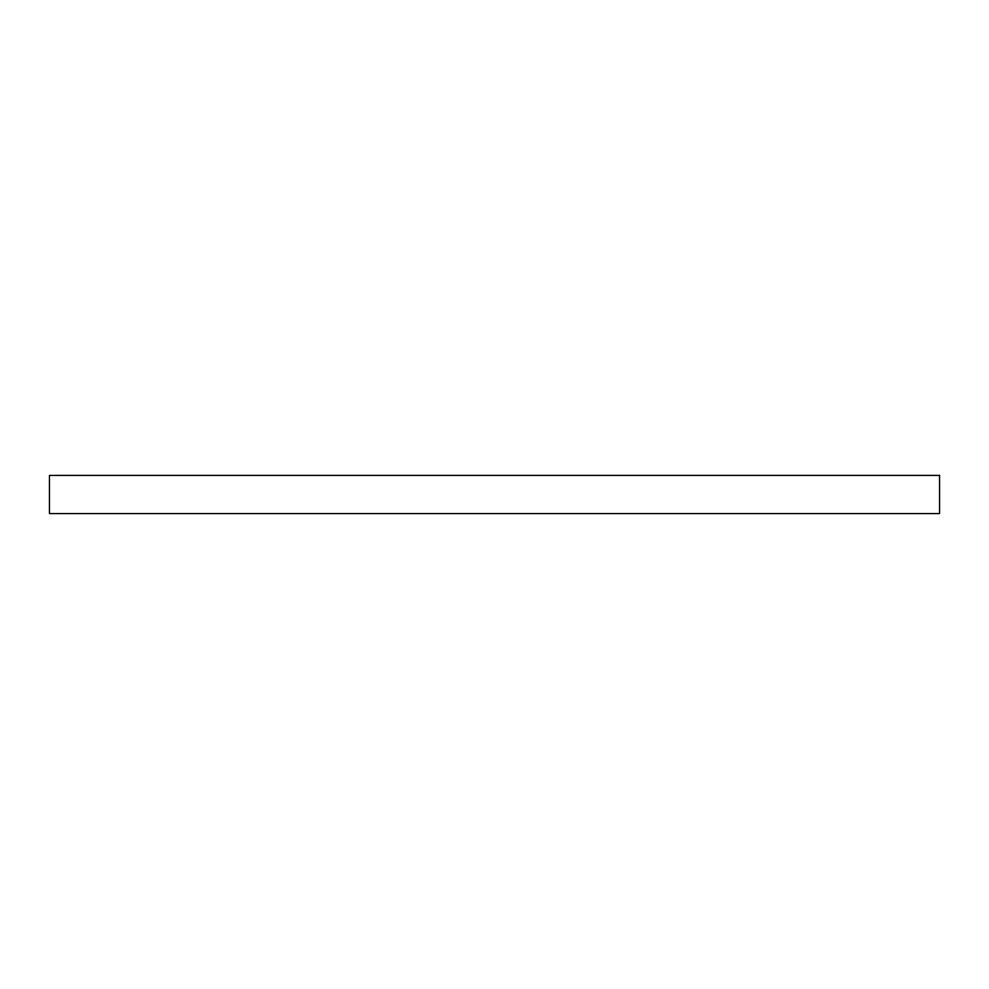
<?xml version="1.0" encoding="UTF-8"?>
<svg xmlns="http://www.w3.org/2000/svg" width="989" height="989" viewBox="0 0 989 989"><rect width="100%" height="100%" fill="white"/><g stroke="black" fill="none" stroke-linecap="round" stroke-linejoin="round"><path stroke-width="1.48" d="M939.55 475.425L49.45 475.425L49.45 513.575L939.55 513.575L939.55 475.425"/></g></svg>
